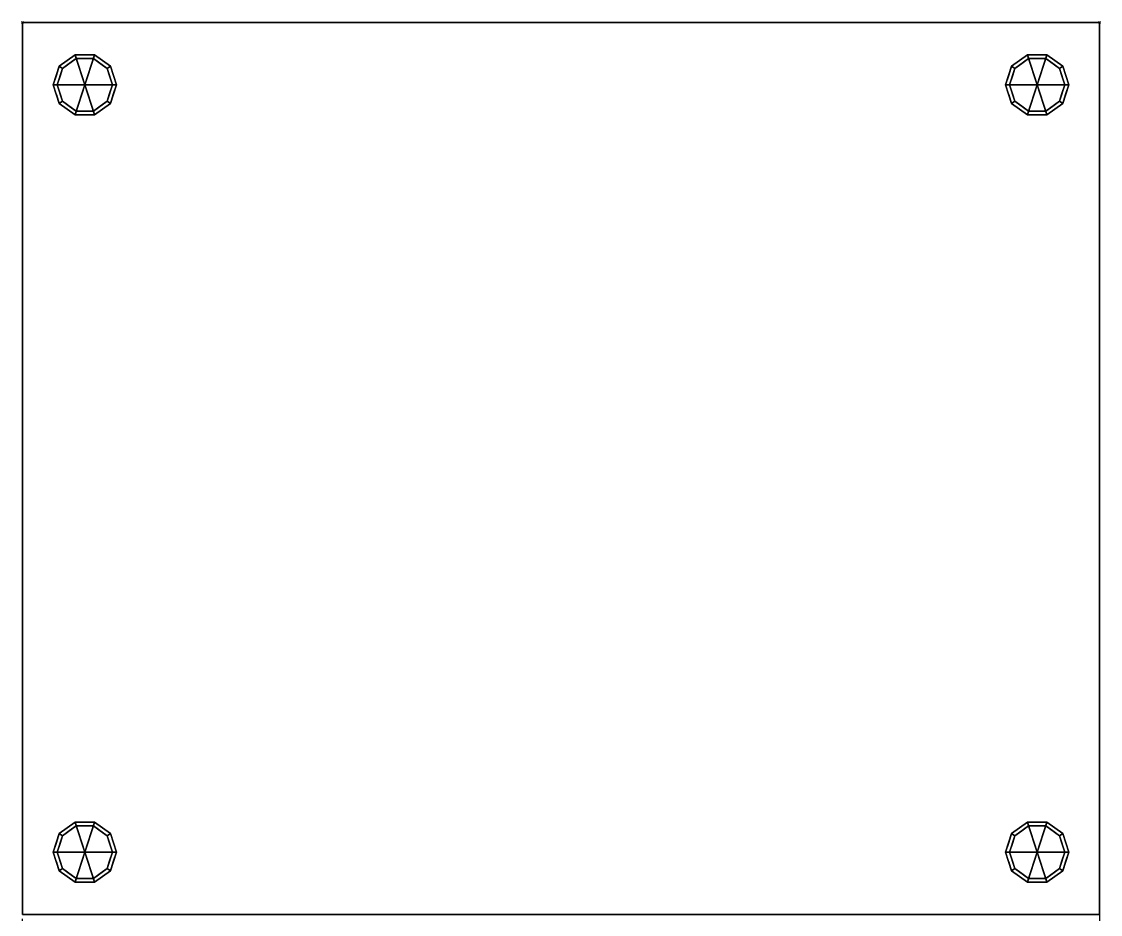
# Model space of a CAD drawing. Header units: millimetres. Extents: x -1 to 1091, y -1705 to 1.
# Drawn here: x -1 to 1091, y -903 to 1 of the extents above; entities that cross this region are included whole.
import ezdxf

# ---------------------------------------------------------------- set-up
doc = ezdxf.new("R2010")
doc.units = ezdxf.units.MM
doc.header["$PDMODE"] = 35
doc.linetypes.add('NASCOSTA', pattern=[9.525, 6.35, -3.175])
for name, color, linetype in [('PQ_200_2D', 1, 'Continuous'), ('PQ_200_3D', 1, 'Continuous'), ('PQ_INS_3D', 3, 'Continuous')]:
    doc.layers.add(name, color=color, linetype=linetype)

msp = doc.modelspace()

# ---------------------------------------------------------------- linework, layer by layer
at = {"layer": 'PQ_200_2D', "color": 7, "linetype": 'NASCOSTA', "ltscale": 10}
for p, q in [((0, 0), (1090, 0)), ((0, -971), (0, 0)), ((1090, 0), (1090, -971))]:
    msp.add_line(p, q, dxfattribs=at)
at = {"layer": 'PQ_INS_3D'}
for p in [(0, 0), (1090, 0)]:
    msp.add_point(p, dxfattribs=at)

# ---------------------------------------------------------------- meshes
at = {"layer": 'PQ_200_3D'}
mesh = msp.add_polyface(dxfattribs=at)
corners = [(0, -903, 770), (0, 0, 770), (0, 0, 152), (0, -903, 152)]
mesh.append_faces([[corners[k] for k in face] for face in [(0, 1, 2, 3)]])
mesh = msp.add_polyface(dxfattribs=at)
corners = [(1090, -903, 152), (0, -903, 152), (0, 0, 152), (1090, 0, 152)]
mesh.append_faces([[corners[k] for k in face] for face in [(0, 1, 2, 3)]])
mesh = msp.add_polyface(dxfattribs=at)
corners = [(1090, 0, 152), (0, 0, 152), (0, 0, 770), (1090, 0, 770)]
mesh.append_faces([[corners[k] for k in face] for face in [(0, 1, 2, 3)]])
mesh = msp.add_polyface(dxfattribs=at)
corners = [(1090, 0, 770), (0, 0, 770), (0, -903, 770), (1090, -903, 770)]
mesh.append_faces([[corners[k] for k in face] for face in [(0, 1, 2, 3)]])
mesh = msp.add_polyface(dxfattribs=at)
corners = [(1090, 0, 152), (1090, 0, 770), (1090, -903, 770), (1090, -903, 152)]
mesh.append_faces([[corners[k] for k in face] for face in [(0, 1, 2, 3)]])
mesh = msp.add_polyface(dxfattribs=at)
corners = [(63, -63, 152), (95, -63, 152), (88.9, -44.2, 152), (72.9, -32.6, 152), (53.1, -32.6, 152), (37.1, -44.2, 152), (31, -63, 152)]
mesh.append_faces([[corners[k] for k in face] for face in [(0, 4, 5, 6)]], dxfattribs={"vtx0": -1})
mesh.append_faces([[corners[k] for k in face] for face in [(0, 3, 4)]], dxfattribs={"vtx0": -1, "vtx2": -1})
mesh.append_faces([[corners[k] for k in face] for face in [(0, 1, 2, 3)]], dxfattribs={"vtx3": -1})
mesh = msp.add_polyface(dxfattribs=at)
corners = [(31, -63, 152), (37.1, -44.2, 152), (53.1, -32.6, 152), (72.9, -32.6, 152), (88.9, -44.2, 152), (95, -63, 152), (95, -63, 48), (88.9, -44.2, 48), (72.9, -32.6, 48), (53.1, -32.6, 48), (37.1, -44.2, 48), (31, -63, 48), (80.9, -38.4, 152), (80.9, -38.4, 48), (91.9, -53.6, 48), (91.9, -53.6, 152), (63, -32.6, 152), (63, -32.6, 48), (45.1, -38.4, 48), (45.1, -38.4, 152), (34.2, -53.1, 48), (34.1, -53.6, 152)]
mesh.append_faces([[corners[k] for k in face] for face in [(1, 20, 21), (11, 21, 20), (20, 1, 10)]], dxfattribs={"vtx0": -1, "vtx1": -1})
mesh.append_faces([[corners[k] for k in face] for face in [(2, 16, 17, 9), (13, 8, 3, 12), (4, 15, 14, 7), (7, 13, 12, 4), (9, 18, 19, 2), (16, 3, 8, 17), (1, 19, 18, 10)]], dxfattribs={"vtx1": -1, "vtx3": -1})
mesh.append_faces([[corners[k] for k in face] for face in [(5, 6, 14, 15), (11, 0, 21)]], dxfattribs={"vtx2": -1})
mesh = msp.add_polyface(dxfattribs=at)
corners = [(31, -63, 48), (37.1, -44.2, 48), (53.1, -32.6, 48), (72.9, -32.6, 48), (88.9, -44.2, 48), (95, -63, 48), (91, -63, 48), (85.7, -46.5, 48), (71.7, -36.4, 48), (54.3, -36.4, 48), (40.3, -46.5, 48), (35, -63, 48)]
mesh.append_faces([[corners[k] for k in face] for face in [(10, 1, 2, 9)]], dxfattribs={"vtx0": -1, "vtx2": -1})
mesh.append_faces([[corners[k] for k in face] for face in [(6, 7, 4, 5)]], dxfattribs={"vtx1": -1})
mesh.append_faces([[corners[k] for k in face] for face in [(8, 9, 2, 3), (7, 8, 3, 4)]], dxfattribs={"vtx1": -1, "vtx3": -1})
mesh.append_faces([[corners[k] for k in face] for face in [(11, 0, 1, 10)]], dxfattribs={"vtx2": -1})
mesh = msp.add_polyface(dxfattribs=at)
corners = [(1027, -63, 152), (1059, -63, 152), (1052.9, -44.2, 152), (1036.9, -32.6, 152), (1017.1, -32.6, 152), (1001.1, -44.2, 152), (995, -63, 152)]
mesh.append_faces([[corners[k] for k in face] for face in [(0, 4, 5, 6)]], dxfattribs={"vtx0": -1})
mesh.append_faces([[corners[k] for k in face] for face in [(0, 3, 4)]], dxfattribs={"vtx0": -1, "vtx2": -1})
mesh.append_faces([[corners[k] for k in face] for face in [(0, 1, 2, 3)]], dxfattribs={"vtx3": -1})
mesh = msp.add_polyface(dxfattribs=at)
corners = [(995, -63, 152), (1001.1, -44.2, 152), (1017.1, -32.6, 152), (1036.9, -32.6, 152), (1052.9, -44.2, 152), (1059, -63, 152), (1059, -63, 48), (1052.9, -44.2, 48), (1036.9, -32.6, 48), (1017.1, -32.6, 48), (1001.1, -44.2, 48), (995, -63, 48), (1044.9, -38.4, 152), (1044.9, -38.4, 48), (1055.9, -53.6, 48), (1055.9, -53.6, 152), (1027, -32.6, 152), (1027, -32.6, 48), (1009.1, -38.4, 48), (1009.1, -38.4, 152), (998.2, -53.1, 48), (998.1, -53.6, 152)]
mesh.append_faces([[corners[k] for k in face] for face in [(1, 20, 21), (11, 21, 20), (20, 1, 10)]], dxfattribs={"vtx0": -1, "vtx1": -1})
mesh.append_faces([[corners[k] for k in face] for face in [(2, 16, 17, 9), (13, 8, 3, 12), (4, 15, 14, 7), (7, 13, 12, 4), (9, 18, 19, 2), (16, 3, 8, 17), (1, 19, 18, 10)]], dxfattribs={"vtx1": -1, "vtx3": -1})
mesh.append_faces([[corners[k] for k in face] for face in [(5, 6, 14, 15), (11, 0, 21)]], dxfattribs={"vtx2": -1})
mesh = msp.add_polyface(dxfattribs=at)
corners = [(995, -63, 48), (1001.1, -44.2, 48), (1017.1, -32.6, 48), (1036.9, -32.6, 48), (1052.9, -44.2, 48), (1059, -63, 48), (1055, -63, 48), (1049.7, -46.5, 48), (1035.7, -36.4, 48), (1018.3, -36.4, 48), (1004.3, -46.5, 48), (999, -63, 48)]
mesh.append_faces([[corners[k] for k in face] for face in [(10, 1, 2, 9)]], dxfattribs={"vtx0": -1, "vtx2": -1})
mesh.append_faces([[corners[k] for k in face] for face in [(6, 7, 4, 5)]], dxfattribs={"vtx1": -1})
mesh.append_faces([[corners[k] for k in face] for face in [(8, 9, 2, 3), (7, 8, 3, 4)]], dxfattribs={"vtx1": -1, "vtx3": -1})
mesh.append_faces([[corners[k] for k in face] for face in [(11, 0, 1, 10)]], dxfattribs={"vtx2": -1})
mesh = msp.add_polyface(dxfattribs=at)
corners = [(35, -63, 48), (40.3, -46.5, 48), (54.3, -36.4, 48), (71.7, -36.4, 48), (85.7, -46.5, 48), (91, -63, 48), (91, -63), (85.7, -46.5), (71.7, -36.4), (54.3, -36.4), (40.3, -46.5), (35, -63), (78.7, -41.5), (78.7, -41.5, 48), (88.3, -54.8, 48), (88.3, -54.8), (63, -36.4, 48), (63, -36.4), (47.3, -41.5), (47.3, -41.5, 48), (37.9, -54.2), (37.7, -54.8, 48)]
mesh.append_faces([[corners[k] for k in face] for face in [(20, 1, 10), (1, 20, 21), (11, 21, 20)]], dxfattribs={"vtx0": -1, "vtx1": -1})
mesh.append_faces([[corners[k] for k in face] for face in [(4, 7, 12, 13), (13, 12, 8, 3), (14, 15, 7, 4)]], dxfattribs={"vtx0": -1, "vtx2": -1})
mesh.append_faces([[corners[k] for k in face] for face in [(18, 10, 1, 19), (17, 9, 2, 16), (9, 18, 19, 2), (16, 3, 8, 17)]], dxfattribs={"vtx1": -1, "vtx3": -1})
mesh.append_faces([[corners[k] for k in face] for face in [(5, 6, 15, 14), (11, 0, 21)]], dxfattribs={"vtx2": -1})
mesh = msp.add_polyface(dxfattribs=at)
corners = [(35, -63), (40.3, -46.5), (54.3, -36.4), (71.7, -36.4), (85.7, -46.5), (91, -63), (63, -63)]
mesh.append_faces([[corners[k] for k in face] for face in [(1, 2, 6, 0)]], dxfattribs={"vtx1": -1})
mesh.append_faces([[corners[k] for k in face] for face in [(2, 3, 6)]], dxfattribs={"vtx1": -1, "vtx2": -1})
mesh.append_faces([[corners[k] for k in face] for face in [(4, 5, 6, 3)]], dxfattribs={"vtx2": -1})
mesh = msp.add_polyface(dxfattribs=at)
corners = [(999, -63, 48), (1004.3, -46.5, 48), (1018.3, -36.4, 48), (1035.7, -36.4, 48), (1049.7, -46.5, 48), (1055, -63, 48), (1055, -63), (1049.7, -46.5), (1035.7, -36.4), (1018.3, -36.4), (1004.3, -46.5), (999, -63), (1042.7, -41.5), (1042.7, -41.5, 48), (1052.3, -54.8, 48), (1052.3, -54.8), (1027, -36.4, 48), (1027, -36.4), (1011.3, -41.5), (1011.3, -41.5, 48), (1001.9, -54.2), (1001.7, -54.8, 48)]
mesh.append_faces([[corners[k] for k in face] for face in [(20, 1, 10), (1, 20, 21), (11, 21, 20)]], dxfattribs={"vtx0": -1, "vtx1": -1})
mesh.append_faces([[corners[k] for k in face] for face in [(4, 7, 12, 13), (13, 12, 8, 3), (14, 15, 7, 4)]], dxfattribs={"vtx0": -1, "vtx2": -1})
mesh.append_faces([[corners[k] for k in face] for face in [(18, 10, 1, 19), (17, 9, 2, 16), (9, 18, 19, 2), (16, 3, 8, 17)]], dxfattribs={"vtx1": -1, "vtx3": -1})
mesh.append_faces([[corners[k] for k in face] for face in [(5, 6, 15, 14), (11, 0, 21)]], dxfattribs={"vtx2": -1})
mesh = msp.add_polyface(dxfattribs=at)
corners = [(999, -63), (1004.3, -46.5), (1018.3, -36.4), (1035.7, -36.4), (1049.7, -46.5), (1055, -63), (1027, -63)]
mesh.append_faces([[corners[k] for k in face] for face in [(1, 2, 6, 0)]], dxfattribs={"vtx1": -1})
mesh.append_faces([[corners[k] for k in face] for face in [(2, 3, 6)]], dxfattribs={"vtx1": -1, "vtx2": -1})
mesh.append_faces([[corners[k] for k in face] for face in [(4, 5, 6, 3)]], dxfattribs={"vtx2": -1})
mesh = msp.add_polyface(dxfattribs=at)
corners = [(63, -63, 152), (31, -63, 152), (37.1, -81.8, 152), (53.1, -93.4, 152), (72.9, -93.4, 152), (88.9, -81.8, 152), (95, -63, 152)]
mesh.append_faces([[corners[k] for k in face] for face in [(0, 4, 5, 6)]], dxfattribs={"vtx0": -1})
mesh.append_faces([[corners[k] for k in face] for face in [(4, 0, 3)]], dxfattribs={"vtx0": -1, "vtx1": -1})
mesh.append_faces([[corners[k] for k in face] for face in [(0, 1, 2, 3)]], dxfattribs={"vtx3": -1})
mesh = msp.add_polyface(dxfattribs=at)
corners = [(95, -63, 152), (88.9, -81.8, 152), (72.9, -93.4, 152), (53.1, -93.4, 152), (37.1, -81.8, 152), (31, -63, 152), (31, -63, 48), (37.1, -81.8, 48), (53.1, -93.4, 48), (72.9, -93.4, 48), (88.9, -81.8, 48), (95, -63, 48), (34.2, -72.9, 152), (34.1, -72.4, 48), (45.1, -87.6, 48), (45.1, -87.6, 152), (63, -93.4, 152), (63, -93.4, 48), (80.9, -87.6, 48), (80.9, -87.6, 152), (91.8, -72.9, 48), (91.9, -72.4, 152)]
mesh.append_faces([[corners[k] for k in face] for face in [(13, 5, 6)]], dxfattribs={"vtx0": -1})
mesh.append_faces([[corners[k] for k in face] for face in [(7, 12, 13), (5, 13, 12), (1, 20, 21), (11, 21, 20), (20, 1, 10)]], dxfattribs={"vtx0": -1, "vtx1": -1})
mesh.append_faces([[corners[k] for k in face] for face in [(7, 4, 12)]], dxfattribs={"vtx0": -1, "vtx2": -1})
mesh.append_faces([[corners[k] for k in face] for face in [(15, 4, 7, 14), (3, 15, 14, 8), (17, 9, 2, 16), (19, 2, 9, 18), (18, 10, 1, 19), (16, 3, 8, 17)]], dxfattribs={"vtx1": -1, "vtx3": -1})
mesh.append_faces([[corners[k] for k in face] for face in [(11, 0, 21)]], dxfattribs={"vtx2": -1})
mesh = msp.add_polyface(dxfattribs=at)
corners = [(95, -63, 48), (88.9, -81.8, 48), (72.9, -93.4, 48), (53.1, -93.4, 48), (37.1, -81.8, 48), (31, -63, 48), (35, -63, 48), (40.3, -79.5, 48), (54.3, -89.6, 48), (71.7, -89.6, 48), (85.7, -79.5, 48), (91, -63, 48)]
mesh.append_faces([[corners[k] for k in face] for face in [(1, 10, 11, 0)]], dxfattribs={"vtx0": -1})
mesh.append_faces([[corners[k] for k in face] for face in [(3, 8, 9, 2), (2, 9, 10, 1)]], dxfattribs={"vtx0": -1, "vtx2": -1})
mesh.append_faces([[corners[k] for k in face] for face in [(3, 4, 7, 8)]], dxfattribs={"vtx1": -1, "vtx3": -1})
mesh.append_faces([[corners[k] for k in face] for face in [(4, 5, 6, 7)]], dxfattribs={"vtx3": -1})
mesh = msp.add_polyface(dxfattribs=at)
corners = [(91, -63, 48), (85.7, -79.5, 48), (71.7, -89.6, 48), (54.3, -89.6, 48), (40.3, -79.5, 48), (35, -63, 48), (35, -63), (40.3, -79.5), (54.3, -89.6), (71.7, -89.6), (85.7, -79.5), (91, -63), (47.3, -84.5, 48), (47.3, -84.5), (37.7, -71.2), (37.7, -71.2, 48), (63, -89.6, 48), (63, -89.6), (78.7, -84.5), (78.7, -84.5, 48), (88.1, -71.8), (88.3, -71.2, 48)]
mesh.append_faces([[corners[k] for k in face] for face in [(20, 1, 10), (1, 20, 21), (11, 21, 20)]], dxfattribs={"vtx0": -1, "vtx1": -1})
mesh.append_faces([[corners[k] for k in face] for face in [(2, 16, 17, 9), (13, 8, 3, 12), (4, 15, 14, 7), (7, 13, 12, 4), (16, 3, 8, 17), (19, 2, 9, 18), (1, 19, 18, 10)]], dxfattribs={"vtx1": -1, "vtx3": -1})
mesh.append_faces([[corners[k] for k in face] for face in [(11, 0, 21)]], dxfattribs={"vtx2": -1})
mesh.append_faces([[corners[k] for k in face] for face in [(15, 5, 6, 14)]], dxfattribs={"vtx3": -1})
mesh = msp.add_polyface(dxfattribs=at)
corners = [(91, -63), (85.7, -79.5), (71.7, -89.6), (54.3, -89.6), (40.3, -79.5), (35, -63), (63, -63)]
mesh.append_faces([[corners[k] for k in face] for face in [(3, 6, 2)]], dxfattribs={"vtx0": -1, "vtx1": -1})
mesh.append_faces([[corners[k] for k in face] for face in [(1, 2, 6, 0)]], dxfattribs={"vtx1": -1})
mesh.append_faces([[corners[k] for k in face] for face in [(4, 5, 6, 3)]], dxfattribs={"vtx2": -1})
mesh = msp.add_polyface(dxfattribs=at)
corners = [(1027, -63, 152), (995, -63, 152), (1001.1, -81.8, 152), (1017.1, -93.4, 152), (1036.9, -93.4, 152), (1052.9, -81.8, 152), (1059, -63, 152)]
mesh.append_faces([[corners[k] for k in face] for face in [(0, 4, 5, 6)]], dxfattribs={"vtx0": -1})
mesh.append_faces([[corners[k] for k in face] for face in [(4, 0, 3)]], dxfattribs={"vtx0": -1, "vtx1": -1})
mesh.append_faces([[corners[k] for k in face] for face in [(0, 1, 2, 3)]], dxfattribs={"vtx3": -1})
mesh = msp.add_polyface(dxfattribs=at)
corners = [(1059, -63, 152), (1052.9, -81.8, 152), (1036.9, -93.4, 152), (1017.1, -93.4, 152), (1001.1, -81.8, 152), (995, -63, 152), (995, -63, 48), (1001.1, -81.8, 48), (1017.1, -93.4, 48), (1036.9, -93.4, 48), (1052.9, -81.8, 48), (1059, -63, 48), (998.2, -72.9, 152), (998.1, -72.4, 48), (1009.1, -87.6, 48), (1009.1, -87.6, 152), (1027, -93.4, 152), (1027, -93.4, 48), (1044.9, -87.6, 48), (1044.9, -87.6, 152), (1055.8, -72.9, 48), (1055.9, -72.4, 152)]
mesh.append_faces([[corners[k] for k in face] for face in [(13, 5, 6)]], dxfattribs={"vtx0": -1})
mesh.append_faces([[corners[k] for k in face] for face in [(7, 12, 13), (5, 13, 12), (1, 20, 21), (11, 21, 20), (20, 1, 10)]], dxfattribs={"vtx0": -1, "vtx1": -1})
mesh.append_faces([[corners[k] for k in face] for face in [(7, 4, 12)]], dxfattribs={"vtx0": -1, "vtx2": -1})
mesh.append_faces([[corners[k] for k in face] for face in [(15, 4, 7, 14), (3, 15, 14, 8), (17, 9, 2, 16), (19, 2, 9, 18), (18, 10, 1, 19), (16, 3, 8, 17)]], dxfattribs={"vtx1": -1, "vtx3": -1})
mesh.append_faces([[corners[k] for k in face] for face in [(11, 0, 21)]], dxfattribs={"vtx2": -1})
mesh = msp.add_polyface(dxfattribs=at)
corners = [(1059, -63, 48), (1052.9, -81.8, 48), (1036.9, -93.4, 48), (1017.1, -93.4, 48), (1001.1, -81.8, 48), (995, -63, 48), (999, -63, 48), (1004.3, -79.5, 48), (1018.3, -89.6, 48), (1035.7, -89.6, 48), (1049.7, -79.5, 48), (1055, -63, 48)]
mesh.append_faces([[corners[k] for k in face] for face in [(1, 10, 11, 0)]], dxfattribs={"vtx0": -1})
mesh.append_faces([[corners[k] for k in face] for face in [(3, 8, 9, 2), (2, 9, 10, 1)]], dxfattribs={"vtx0": -1, "vtx2": -1})
mesh.append_faces([[corners[k] for k in face] for face in [(3, 4, 7, 8)]], dxfattribs={"vtx1": -1, "vtx3": -1})
mesh.append_faces([[corners[k] for k in face] for face in [(4, 5, 6, 7)]], dxfattribs={"vtx3": -1})
mesh = msp.add_polyface(dxfattribs=at)
corners = [(1055, -63, 48), (1049.7, -79.5, 48), (1035.7, -89.6, 48), (1018.3, -89.6, 48), (1004.3, -79.5, 48), (999, -63, 48), (999, -63), (1004.3, -79.5), (1018.3, -89.6), (1035.7, -89.6), (1049.7, -79.5), (1055, -63), (1011.3, -84.5, 48), (1011.3, -84.5), (1001.7, -71.2), (1001.7, -71.2, 48), (1027, -89.6, 48), (1027, -89.6), (1042.7, -84.5), (1042.7, -84.5, 48), (1052.1, -71.8), (1052.3, -71.2, 48)]
mesh.append_faces([[corners[k] for k in face] for face in [(20, 1, 10), (1, 20, 21), (11, 21, 20)]], dxfattribs={"vtx0": -1, "vtx1": -1})
mesh.append_faces([[corners[k] for k in face] for face in [(2, 16, 17, 9), (13, 8, 3, 12), (4, 15, 14, 7), (7, 13, 12, 4), (16, 3, 8, 17), (19, 2, 9, 18), (1, 19, 18, 10)]], dxfattribs={"vtx1": -1, "vtx3": -1})
mesh.append_faces([[corners[k] for k in face] for face in [(11, 0, 21)]], dxfattribs={"vtx2": -1})
mesh.append_faces([[corners[k] for k in face] for face in [(15, 5, 6, 14)]], dxfattribs={"vtx3": -1})
mesh = msp.add_polyface(dxfattribs=at)
corners = [(1055, -63), (1049.7, -79.5), (1035.7, -89.6), (1018.3, -89.6), (1004.3, -79.5), (999, -63), (1027, -63)]
mesh.append_faces([[corners[k] for k in face] for face in [(3, 6, 2)]], dxfattribs={"vtx0": -1, "vtx1": -1})
mesh.append_faces([[corners[k] for k in face] for face in [(1, 2, 6, 0)]], dxfattribs={"vtx1": -1})
mesh.append_faces([[corners[k] for k in face] for face in [(4, 5, 6, 3)]], dxfattribs={"vtx2": -1})
mesh = msp.add_polyface(dxfattribs=at)
corners = [(63, -840, 152), (95, -840, 152), (88.9, -821.2, 152), (72.9, -809.6, 152), (53.1, -809.6, 152), (37.1, -821.2, 152), (31, -840, 152)]
mesh.append_faces([[corners[k] for k in face] for face in [(0, 4, 5, 6)]], dxfattribs={"vtx0": -1})
mesh.append_faces([[corners[k] for k in face] for face in [(0, 3, 4)]], dxfattribs={"vtx0": -1, "vtx2": -1})
mesh.append_faces([[corners[k] for k in face] for face in [(0, 1, 2, 3)]], dxfattribs={"vtx3": -1})
mesh = msp.add_polyface(dxfattribs=at)
corners = [(31, -840, 152), (37.1, -821.2, 152), (53.1, -809.6, 152), (72.9, -809.6, 152), (88.9, -821.2, 152), (95, -840, 152), (95, -840, 48), (88.9, -821.2, 48), (72.9, -809.6, 48), (53.1, -809.6, 48), (37.1, -821.2, 48), (31, -840, 48), (80.9, -815.4, 152), (80.9, -815.4, 48), (91.9, -830.6, 48), (91.9, -830.6, 152), (63, -809.6, 152), (63, -809.6, 48), (45.1, -815.4, 48), (45.1, -815.4, 152), (34.2, -830.1, 48), (34.1, -830.6, 152)]
mesh.append_faces([[corners[k] for k in face] for face in [(1, 20, 21), (11, 21, 20), (20, 1, 10)]], dxfattribs={"vtx0": -1, "vtx1": -1})
mesh.append_faces([[corners[k] for k in face] for face in [(2, 16, 17, 9), (13, 8, 3, 12), (4, 15, 14, 7), (7, 13, 12, 4), (9, 18, 19, 2), (16, 3, 8, 17), (1, 19, 18, 10)]], dxfattribs={"vtx1": -1, "vtx3": -1})
mesh.append_faces([[corners[k] for k in face] for face in [(5, 6, 14, 15), (11, 0, 21)]], dxfattribs={"vtx2": -1})
mesh = msp.add_polyface(dxfattribs=at)
corners = [(31, -840, 48), (37.1, -821.2, 48), (53.1, -809.6, 48), (72.9, -809.6, 48), (88.9, -821.2, 48), (95, -840, 48), (91, -840, 48), (85.7, -823.5, 48), (71.7, -813.4, 48), (54.3, -813.4, 48), (40.3, -823.5, 48), (35, -840, 48)]
mesh.append_faces([[corners[k] for k in face] for face in [(10, 1, 2, 9)]], dxfattribs={"vtx0": -1, "vtx2": -1})
mesh.append_faces([[corners[k] for k in face] for face in [(6, 7, 4, 5)]], dxfattribs={"vtx1": -1})
mesh.append_faces([[corners[k] for k in face] for face in [(8, 9, 2, 3), (7, 8, 3, 4)]], dxfattribs={"vtx1": -1, "vtx3": -1})
mesh.append_faces([[corners[k] for k in face] for face in [(11, 0, 1, 10)]], dxfattribs={"vtx2": -1})
mesh = msp.add_polyface(dxfattribs=at)
corners = [(35, -840, 48), (40.3, -823.5, 48), (54.3, -813.4, 48), (71.7, -813.4, 48), (85.7, -823.5, 48), (91, -840, 48), (91, -840), (85.7, -823.5), (71.7, -813.4), (54.3, -813.4), (40.3, -823.5), (35, -840), (78.7, -818.5), (78.7, -818.5, 48), (88.3, -831.8, 48), (88.3, -831.8), (63, -813.4, 48), (63, -813.4), (47.3, -818.5), (47.3, -818.5, 48), (37.9, -831.2), (37.7, -831.8, 48)]
mesh.append_faces([[corners[k] for k in face] for face in [(20, 1, 10), (1, 20, 21), (11, 21, 20)]], dxfattribs={"vtx0": -1, "vtx1": -1})
mesh.append_faces([[corners[k] for k in face] for face in [(4, 7, 12, 13), (13, 12, 8, 3), (14, 15, 7, 4)]], dxfattribs={"vtx0": -1, "vtx2": -1})
mesh.append_faces([[corners[k] for k in face] for face in [(18, 10, 1, 19), (17, 9, 2, 16), (9, 18, 19, 2), (16, 3, 8, 17)]], dxfattribs={"vtx1": -1, "vtx3": -1})
mesh.append_faces([[corners[k] for k in face] for face in [(5, 6, 15, 14), (11, 0, 21)]], dxfattribs={"vtx2": -1})
mesh = msp.add_polyface(dxfattribs=at)
corners = [(35, -840), (40.3, -823.5), (54.3, -813.4), (71.7, -813.4), (85.7, -823.5), (91, -840), (63, -840)]
mesh.append_faces([[corners[k] for k in face] for face in [(1, 2, 6, 0)]], dxfattribs={"vtx1": -1})
mesh.append_faces([[corners[k] for k in face] for face in [(2, 3, 6)]], dxfattribs={"vtx1": -1, "vtx2": -1})
mesh.append_faces([[corners[k] for k in face] for face in [(4, 5, 6, 3)]], dxfattribs={"vtx2": -1})
mesh = msp.add_polyface(dxfattribs=at)
corners = [(1027, -840, 152), (1059, -840, 152), (1052.9, -821.2, 152), (1036.9, -809.6, 152), (1017.1, -809.6, 152), (1001.1, -821.2, 152), (995, -840, 152)]
mesh.append_faces([[corners[k] for k in face] for face in [(0, 4, 5, 6)]], dxfattribs={"vtx0": -1})
mesh.append_faces([[corners[k] for k in face] for face in [(0, 3, 4)]], dxfattribs={"vtx0": -1, "vtx2": -1})
mesh.append_faces([[corners[k] for k in face] for face in [(0, 1, 2, 3)]], dxfattribs={"vtx3": -1})
mesh = msp.add_polyface(dxfattribs=at)
corners = [(995, -840, 152), (1001.1, -821.2, 152), (1017.1, -809.6, 152), (1036.9, -809.6, 152), (1052.9, -821.2, 152), (1059, -840, 152), (1059, -840, 48), (1052.9, -821.2, 48), (1036.9, -809.6, 48), (1017.1, -809.6, 48), (1001.1, -821.2, 48), (995, -840, 48), (1044.9, -815.4, 152), (1044.9, -815.4, 48), (1055.9, -830.6, 48), (1055.9, -830.6, 152), (1027, -809.6, 152), (1027, -809.6, 48), (1009.1, -815.4, 48), (1009.1, -815.4, 152), (998.2, -830.1, 48), (998.1, -830.6, 152)]
mesh.append_faces([[corners[k] for k in face] for face in [(1, 20, 21), (11, 21, 20), (20, 1, 10)]], dxfattribs={"vtx0": -1, "vtx1": -1})
mesh.append_faces([[corners[k] for k in face] for face in [(2, 16, 17, 9), (13, 8, 3, 12), (4, 15, 14, 7), (7, 13, 12, 4), (9, 18, 19, 2), (16, 3, 8, 17), (1, 19, 18, 10)]], dxfattribs={"vtx1": -1, "vtx3": -1})
mesh.append_faces([[corners[k] for k in face] for face in [(5, 6, 14, 15), (11, 0, 21)]], dxfattribs={"vtx2": -1})
mesh = msp.add_polyface(dxfattribs=at)
corners = [(995, -840, 48), (1001.1, -821.2, 48), (1017.1, -809.6, 48), (1036.9, -809.6, 48), (1052.9, -821.2, 48), (1059, -840, 48), (1055, -840, 48), (1049.7, -823.5, 48), (1035.7, -813.4, 48), (1018.3, -813.4, 48), (1004.3, -823.5, 48), (999, -840, 48)]
mesh.append_faces([[corners[k] for k in face] for face in [(10, 1, 2, 9)]], dxfattribs={"vtx0": -1, "vtx2": -1})
mesh.append_faces([[corners[k] for k in face] for face in [(6, 7, 4, 5)]], dxfattribs={"vtx1": -1})
mesh.append_faces([[corners[k] for k in face] for face in [(8, 9, 2, 3), (7, 8, 3, 4)]], dxfattribs={"vtx1": -1, "vtx3": -1})
mesh.append_faces([[corners[k] for k in face] for face in [(11, 0, 1, 10)]], dxfattribs={"vtx2": -1})
mesh = msp.add_polyface(dxfattribs=at)
corners = [(999, -840, 48), (1004.3, -823.5, 48), (1018.3, -813.4, 48), (1035.7, -813.4, 48), (1049.7, -823.5, 48), (1055, -840, 48), (1055, -840), (1049.7, -823.5), (1035.7, -813.4), (1018.3, -813.4), (1004.3, -823.5), (999, -840), (1042.7, -818.5), (1042.7, -818.5, 48), (1052.3, -831.8, 48), (1052.3, -831.8), (1027, -813.4, 48), (1027, -813.4), (1011.3, -818.5), (1011.3, -818.5, 48), (1001.9, -831.2), (1001.7, -831.8, 48)]
mesh.append_faces([[corners[k] for k in face] for face in [(20, 1, 10), (1, 20, 21), (11, 21, 20)]], dxfattribs={"vtx0": -1, "vtx1": -1})
mesh.append_faces([[corners[k] for k in face] for face in [(4, 7, 12, 13), (13, 12, 8, 3), (14, 15, 7, 4)]], dxfattribs={"vtx0": -1, "vtx2": -1})
mesh.append_faces([[corners[k] for k in face] for face in [(18, 10, 1, 19), (17, 9, 2, 16), (9, 18, 19, 2), (16, 3, 8, 17)]], dxfattribs={"vtx1": -1, "vtx3": -1})
mesh.append_faces([[corners[k] for k in face] for face in [(5, 6, 15, 14), (11, 0, 21)]], dxfattribs={"vtx2": -1})
mesh = msp.add_polyface(dxfattribs=at)
corners = [(999, -840), (1004.3, -823.5), (1018.3, -813.4), (1035.7, -813.4), (1049.7, -823.5), (1055, -840), (1027, -840)]
mesh.append_faces([[corners[k] for k in face] for face in [(1, 2, 6, 0)]], dxfattribs={"vtx1": -1})
mesh.append_faces([[corners[k] for k in face] for face in [(2, 3, 6)]], dxfattribs={"vtx1": -1, "vtx2": -1})
mesh.append_faces([[corners[k] for k in face] for face in [(4, 5, 6, 3)]], dxfattribs={"vtx2": -1})
mesh = msp.add_polyface(dxfattribs=at)
corners = [(63, -840, 152), (31, -840, 152), (37.1, -858.8, 152), (53.1, -870.4, 152), (72.9, -870.4, 152), (88.9, -858.8, 152), (95, -840, 152)]
mesh.append_faces([[corners[k] for k in face] for face in [(0, 4, 5, 6)]], dxfattribs={"vtx0": -1})
mesh.append_faces([[corners[k] for k in face] for face in [(4, 0, 3)]], dxfattribs={"vtx0": -1, "vtx1": -1})
mesh.append_faces([[corners[k] for k in face] for face in [(0, 1, 2, 3)]], dxfattribs={"vtx3": -1})
mesh = msp.add_polyface(dxfattribs=at)
corners = [(95, -840, 152), (88.9, -858.8, 152), (72.9, -870.4, 152), (53.1, -870.4, 152), (37.1, -858.8, 152), (31, -840, 152), (31, -840, 48), (37.1, -858.8, 48), (53.1, -870.4, 48), (72.9, -870.4, 48), (88.9, -858.8, 48), (95, -840, 48), (34.2, -849.9, 152), (34.1, -849.4, 48), (45.1, -864.6, 48), (45.1, -864.6, 152), (63, -870.4, 152), (63, -870.4, 48), (80.9, -864.6, 48), (80.9, -864.6, 152), (91.8, -849.9, 48), (91.9, -849.4, 152)]
mesh.append_faces([[corners[k] for k in face] for face in [(13, 5, 6)]], dxfattribs={"vtx0": -1})
mesh.append_faces([[corners[k] for k in face] for face in [(7, 12, 13), (5, 13, 12), (1, 20, 21), (11, 21, 20), (20, 1, 10)]], dxfattribs={"vtx0": -1, "vtx1": -1})
mesh.append_faces([[corners[k] for k in face] for face in [(7, 4, 12)]], dxfattribs={"vtx0": -1, "vtx2": -1})
mesh.append_faces([[corners[k] for k in face] for face in [(15, 4, 7, 14), (3, 15, 14, 8), (17, 9, 2, 16), (19, 2, 9, 18), (18, 10, 1, 19), (16, 3, 8, 17)]], dxfattribs={"vtx1": -1, "vtx3": -1})
mesh.append_faces([[corners[k] for k in face] for face in [(11, 0, 21)]], dxfattribs={"vtx2": -1})
mesh = msp.add_polyface(dxfattribs=at)
corners = [(95, -840, 48), (88.9, -858.8, 48), (72.9, -870.4, 48), (53.1, -870.4, 48), (37.1, -858.8, 48), (31, -840, 48), (35, -840, 48), (40.3, -856.5, 48), (54.3, -866.6, 48), (71.7, -866.6, 48), (85.7, -856.5, 48), (91, -840, 48)]
mesh.append_faces([[corners[k] for k in face] for face in [(1, 10, 11, 0)]], dxfattribs={"vtx0": -1})
mesh.append_faces([[corners[k] for k in face] for face in [(3, 8, 9, 2), (2, 9, 10, 1)]], dxfattribs={"vtx0": -1, "vtx2": -1})
mesh.append_faces([[corners[k] for k in face] for face in [(3, 4, 7, 8)]], dxfattribs={"vtx1": -1, "vtx3": -1})
mesh.append_faces([[corners[k] for k in face] for face in [(4, 5, 6, 7)]], dxfattribs={"vtx3": -1})
mesh = msp.add_polyface(dxfattribs=at)
corners = [(91, -840, 48), (85.7, -856.5, 48), (71.7, -866.6, 48), (54.3, -866.6, 48), (40.3, -856.5, 48), (35, -840, 48), (35, -840), (40.3, -856.5), (54.3, -866.6), (71.7, -866.6), (85.7, -856.5), (91, -840), (47.3, -861.5, 48), (47.3, -861.5), (37.7, -848.2), (37.7, -848.2, 48), (63, -866.6, 48), (63, -866.6), (78.7, -861.5), (78.7, -861.5, 48), (88.1, -848.8), (88.3, -848.2, 48)]
mesh.append_faces([[corners[k] for k in face] for face in [(20, 1, 10), (1, 20, 21), (11, 21, 20)]], dxfattribs={"vtx0": -1, "vtx1": -1})
mesh.append_faces([[corners[k] for k in face] for face in [(2, 16, 17, 9), (13, 8, 3, 12), (4, 15, 14, 7), (7, 13, 12, 4), (16, 3, 8, 17), (19, 2, 9, 18), (1, 19, 18, 10)]], dxfattribs={"vtx1": -1, "vtx3": -1})
mesh.append_faces([[corners[k] for k in face] for face in [(11, 0, 21)]], dxfattribs={"vtx2": -1})
mesh.append_faces([[corners[k] for k in face] for face in [(15, 5, 6, 14)]], dxfattribs={"vtx3": -1})
mesh = msp.add_polyface(dxfattribs=at)
corners = [(91, -840), (85.7, -856.5), (71.7, -866.6), (54.3, -866.6), (40.3, -856.5), (35, -840), (63, -840)]
mesh.append_faces([[corners[k] for k in face] for face in [(3, 6, 2)]], dxfattribs={"vtx0": -1, "vtx1": -1})
mesh.append_faces([[corners[k] for k in face] for face in [(1, 2, 6, 0)]], dxfattribs={"vtx1": -1})
mesh.append_faces([[corners[k] for k in face] for face in [(4, 5, 6, 3)]], dxfattribs={"vtx2": -1})
mesh = msp.add_polyface(dxfattribs=at)
corners = [(1027, -840, 152), (995, -840, 152), (1001.1, -858.8, 152), (1017.1, -870.4, 152), (1036.9, -870.4, 152), (1052.9, -858.8, 152), (1059, -840, 152)]
mesh.append_faces([[corners[k] for k in face] for face in [(0, 4, 5, 6)]], dxfattribs={"vtx0": -1})
mesh.append_faces([[corners[k] for k in face] for face in [(4, 0, 3)]], dxfattribs={"vtx0": -1, "vtx1": -1})
mesh.append_faces([[corners[k] for k in face] for face in [(0, 1, 2, 3)]], dxfattribs={"vtx3": -1})
mesh = msp.add_polyface(dxfattribs=at)
corners = [(1059, -840, 152), (1052.9, -858.8, 152), (1036.9, -870.4, 152), (1017.1, -870.4, 152), (1001.1, -858.8, 152), (995, -840, 152), (995, -840, 48), (1001.1, -858.8, 48), (1017.1, -870.4, 48), (1036.9, -870.4, 48), (1052.9, -858.8, 48), (1059, -840, 48), (998.2, -849.9, 152), (998.1, -849.4, 48), (1009.1, -864.6, 48), (1009.1, -864.6, 152), (1027, -870.4, 152), (1027, -870.4, 48), (1044.9, -864.6, 48), (1044.9, -864.6, 152), (1055.8, -849.9, 48), (1055.9, -849.4, 152)]
mesh.append_faces([[corners[k] for k in face] for face in [(13, 5, 6)]], dxfattribs={"vtx0": -1})
mesh.append_faces([[corners[k] for k in face] for face in [(7, 12, 13), (5, 13, 12), (1, 20, 21), (11, 21, 20), (20, 1, 10)]], dxfattribs={"vtx0": -1, "vtx1": -1})
mesh.append_faces([[corners[k] for k in face] for face in [(7, 4, 12)]], dxfattribs={"vtx0": -1, "vtx2": -1})
mesh.append_faces([[corners[k] for k in face] for face in [(15, 4, 7, 14), (3, 15, 14, 8), (17, 9, 2, 16), (19, 2, 9, 18), (18, 10, 1, 19), (16, 3, 8, 17)]], dxfattribs={"vtx1": -1, "vtx3": -1})
mesh.append_faces([[corners[k] for k in face] for face in [(11, 0, 21)]], dxfattribs={"vtx2": -1})
mesh = msp.add_polyface(dxfattribs=at)
corners = [(1059, -840, 48), (1052.9, -858.8, 48), (1036.9, -870.4, 48), (1017.1, -870.4, 48), (1001.1, -858.8, 48), (995, -840, 48), (999, -840, 48), (1004.3, -856.5, 48), (1018.3, -866.6, 48), (1035.7, -866.6, 48), (1049.7, -856.5, 48), (1055, -840, 48)]
mesh.append_faces([[corners[k] for k in face] for face in [(1, 10, 11, 0)]], dxfattribs={"vtx0": -1})
mesh.append_faces([[corners[k] for k in face] for face in [(3, 8, 9, 2), (2, 9, 10, 1)]], dxfattribs={"vtx0": -1, "vtx2": -1})
mesh.append_faces([[corners[k] for k in face] for face in [(3, 4, 7, 8)]], dxfattribs={"vtx1": -1, "vtx3": -1})
mesh.append_faces([[corners[k] for k in face] for face in [(4, 5, 6, 7)]], dxfattribs={"vtx3": -1})
mesh = msp.add_polyface(dxfattribs=at)
corners = [(1055, -840, 48), (1049.7, -856.5, 48), (1035.7, -866.6, 48), (1018.3, -866.6, 48), (1004.3, -856.5, 48), (999, -840, 48), (999, -840), (1004.3, -856.5), (1018.3, -866.6), (1035.7, -866.6), (1049.7, -856.5), (1055, -840), (1011.3, -861.5, 48), (1011.3, -861.5), (1001.7, -848.2), (1001.7, -848.2, 48), (1027, -866.6, 48), (1027, -866.6), (1042.7, -861.5), (1042.7, -861.5, 48), (1052.1, -848.8), (1052.3, -848.2, 48)]
mesh.append_faces([[corners[k] for k in face] for face in [(20, 1, 10), (1, 20, 21), (11, 21, 20)]], dxfattribs={"vtx0": -1, "vtx1": -1})
mesh.append_faces([[corners[k] for k in face] for face in [(2, 16, 17, 9), (13, 8, 3, 12), (4, 15, 14, 7), (7, 13, 12, 4), (16, 3, 8, 17), (19, 2, 9, 18), (1, 19, 18, 10)]], dxfattribs={"vtx1": -1, "vtx3": -1})
mesh.append_faces([[corners[k] for k in face] for face in [(11, 0, 21)]], dxfattribs={"vtx2": -1})
mesh.append_faces([[corners[k] for k in face] for face in [(15, 5, 6, 14)]], dxfattribs={"vtx3": -1})
mesh = msp.add_polyface(dxfattribs=at)
corners = [(1055, -840), (1049.7, -856.5), (1035.7, -866.6), (1018.3, -866.6), (1004.3, -856.5), (999, -840), (1027, -840)]
mesh.append_faces([[corners[k] for k in face] for face in [(3, 6, 2)]], dxfattribs={"vtx0": -1, "vtx1": -1})
mesh.append_faces([[corners[k] for k in face] for face in [(1, 2, 6, 0)]], dxfattribs={"vtx1": -1})
mesh.append_faces([[corners[k] for k in face] for face in [(4, 5, 6, 3)]], dxfattribs={"vtx2": -1})

doc.saveas('drawing.dxf')
